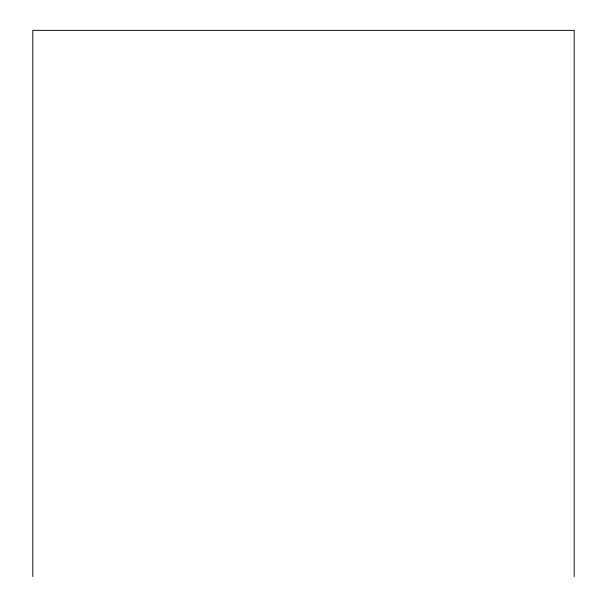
<?xml version="1.0" encoding="UTF-8"?>
<svg xmlns="http://www.w3.org/2000/svg" width="607" height="607" viewBox="0 0 607 607"><rect width="100%" height="100%" fill="white"/><g stroke="black" fill="none" stroke-linecap="round" stroke-linejoin="round"><path stroke-width="0.91" d="M574.192 576.65L574.192 30.35L32.808 30.35L32.808 576.65"/></g></svg>
